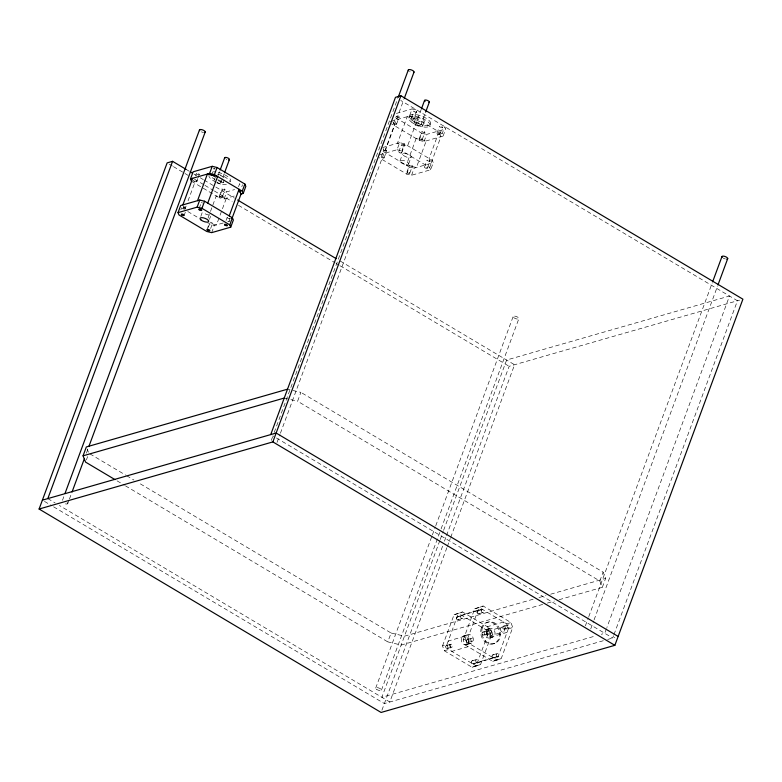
<?xml version="1.0" encoding="UTF-8"?>
<svg xmlns="http://www.w3.org/2000/svg" width="782" height="782" viewBox="0 0 782 782"><rect width="100%" height="100%" fill="white"/><g stroke="black" fill="none" stroke-linecap="round" stroke-linejoin="round"><path stroke-width="0.59" stroke-dasharray="3.91 2.93" d="M62.452 500.382L64.144 495.808M67.79 503.52L69.06 500.089M69.481 498.945L71.592 493.227M86.391 453.218L88.513 447.5M86.401 459.894L87.633 456.571M180.828 209.859L181.571 207.826L183.633 209.058M183.174 209.214L183.926 207.191M195.656 175.491L196.399 173.457M184.757 209.723L186.399 205.285M188.042 200.847L194.61 183.096L193.457 180.202M184.181 215.285L185.305 212.245M196.653 181.561L197.787 178.511M198.159 177.504L199.283 174.454M199.234 208.237L201.482 202.147M211.335 175.52L213.965 168.423A1.525 0.557 20.3 0 1 215.138 168.247M200.808 216.379L202.685 211.306M214.19 180.241L215.832 175.803M218.149 175.412L219.771 171.014M220.915 182.558L222.538 178.169M222.948 177.064L224.17 173.77M208.022 218.139L210.065 212.596M210.475 211.482L216.223 195.95L226.34 198.286L219.361 217.152M209.459 219.361L210.583 216.321M217.073 182.959A4.584 1.681 20.3 0 0 222.841 183.223L224.072 179.899M206.986 229.566L209.244 223.486M219.468 195.842L222.088 188.745M208.286 227.425L209.41 224.385L214.297 225.539L223.271 222.968M234.248 196.018L224.151 198.911L219.263 197.758L221.893 190.661L226.77 191.815L234.62 189.567M210.622 228.54L212.499 223.466M222.342 196.839L224.972 189.733M211.668 232.645L214.297 225.539M224.151 198.911L226.77 191.815M218.95 218.256L216.487 224.913L207.504 222.841M226.047 220.465L227.171 217.425M238.53 186.742L239.654 183.702A1.525 0.557 20.3 0 0 240.797 184.689A1.525 0.557 20.3 0 0 242.459 184.826M228.93 221.462L230.055 218.422M241.785 186.722L242.537 184.699M271.266 440.422L273.798 433.57M274.228 432.426L397.696 98.63M381.196 156.889L383.825 149.792M393.678 123.165L396.298 116.068M277.024 442.417L279.985 434.411M280.406 433.267L403.883 99.47M384.079 157.886L386.709 150.789M396.552 124.162L399.182 117.056M559.071 599.726L602.345 587.302L599.823 581.006L297.6 401.234L300.884 392.359L287.493 389.192M379.055 154.914L397.021 149.753L399.651 142.647L404.47 143.829L432.309 160.388L433.257 162.676L430.628 169.772L411.567 175.246L406.679 174.083L378.85 157.534M408.83 118.023L409.485 116.244M390.404 121.503L409.494 116.029L412.124 108.923L416.943 110.096L414.323 117.202L442.153 133.761L443.111 136.048L424.049 141.522L419.162 140.359L391.323 123.8M398.761 151.845L401.381 144.748M411.234 118.121L413.864 111.024M430.628 169.772L429.68 167.485L401.84 150.926L404.47 143.829M401.635 152.842L404.265 145.745M414.118 119.118L416.738 112.022M399.954 161.014L402.583 153.907M414.089 122.842L415.731 118.405M421.293 109.216L407.647 145.716L397.422 143.292L407.275 116.665L417.5 119.089M420.814 125.159L425.691 111.973M408.605 163.995L411.234 156.899M422.739 125.824L424.382 121.386M406.884 172.167L409.514 165.07M419.367 138.443L421.987 131.347M406.679 174.083L409.309 166.986L381.469 150.427M419.162 140.359L421.781 133.263L393.952 116.704M409.768 173.164L412.397 166.067M422.241 139.44L424.87 132.344M411.567 175.246L414.196 168.14L433.257 162.676M424.049 141.522L426.669 134.416L445.73 128.942L444.782 126.655L442.153 133.761M429.963 125.316L430.618 123.546M424.45 167.133L427.07 160.027M436.923 133.399L439.552 126.303M427.334 168.12L429.953 161.024M439.807 134.396L442.436 127.3M429.68 167.485L432.309 160.388M443.111 136.048L445.73 128.942M542.698 604.418L401.195 645.052L387.804 641.885L391.088 633.009L138.179 482.582M375.702 688.111L431.947 536.071M432.368 534.927L435.33 526.921M435.75 525.778L513.139 316.583M381.469 690.095L440.667 530.059M441.087 528.915L518.896 318.577M439.797 540.655L381.86 697.28L595.366 635.981M440.217 539.512L443.179 531.506M443.599 530.362L506.619 360.023L729.508 296.016L606.871 627.565M381.909 710.232L442.739 545.807M444.43 541.232L446.121 536.657M446.542 535.514L509.131 366.308L739.635 300.122M446.903 547.674L389.807 702.011L59.364 505.455M447.324 546.53L450.285 538.524M450.706 537.381L514.566 364.754L339.378 260.543M442.534 645.883L454.068 614.711L462.514 611.954L490.353 628.513L492.054 633.479L480.549 664.592L472.113 667.3L444.284 650.741L442.534 645.883L446.884 644.632L458.418 613.469L462.514 611.954M463.198 639.95L474.723 608.787L483.178 606.021L511.008 622.58L512.718 627.545L501.203 658.669L492.777 661.367L464.938 644.818L463.198 639.95L467.548 638.708L479.073 607.536L483.178 606.021M472.113 667.3L476.199 665.844L487.704 634.73L486.003 629.764L458.164 613.205M492.777 661.367L496.853 659.91L508.368 628.796L506.658 623.831L478.828 607.272M599.823 581.006L603.108 572.131L300.884 392.359M585.366 625.864L588.328 617.858M588.748 616.715L712.226 282.918M602.345 587.302L605.63 578.426L603.108 572.131M590.703 629.002L593.665 620.996M594.085 619.852L717.563 286.056M606.441 628.708L604.75 633.283L601.231 634.29M613.547 635.727L612.707 638.014L272.81 435.838M613.978 634.583L737.465 300.747L400.716 100.448M396.396 113.439L412.124 108.923M382.75 147.505L399.651 142.647M227.758 221.677L230.035 221.023M454.068 614.711L458.418 613.469M474.723 608.787L479.073 607.536M457.108 616.832L461.448 615.59M477.763 610.908L482.113 609.657M458.096 619.725L462.445 618.474M478.75 613.792L483.1 612.541M533.119 599.237L404.48 636.177L391.088 633.009M538.964 597.565L545.983 595.552M550.655 594.203L605.63 578.426M547.38 603.078L554.389 601.065M486.502 622.54L487.587 622.228M463.648 635.952L467.998 634.701M487.01 629.266L489.728 628.484M486.003 629.764L490.353 628.513M506.658 623.831L511.008 622.58M482.797 632.12L487.137 630.869M503.452 626.187L507.801 624.935M487.675 631.191L501.809 627.125M446.502 645.502L450.852 644.251M467.157 639.568L471.507 638.327M483.784 635.004L488.134 633.752M504.439 629.07L508.789 627.819M487.704 634.73L492.054 633.479M508.368 628.796L512.718 627.545M489.327 636.001L503.461 631.944M447.49 648.386L451.84 647.144M468.144 642.462L472.494 641.211M444.284 650.741L448.624 649.5L476.463 666.059M464.938 644.818L469.288 643.566L497.127 660.125M466.619 644.612L470.969 643.361M489.982 637.926L492.699 637.144M493.765 643.703L494.85 643.4M472.191 660.78L476.541 659.539M492.846 654.847L497.196 653.605M473.178 663.674L477.528 662.422M493.833 657.74L498.183 656.489M476.199 665.844L480.549 664.592M496.853 659.91L501.203 658.669M603.323 640.712L384.373 703.575L52.873 506.394M607.624 639.471L614.877 637.389M421.781 133.263L426.669 134.416M409.309 166.986L414.196 168.14M284.208 398.067L297.6 401.234M409.494 116.029L414.323 117.202M397.021 149.753L401.84 150.926M186.214 169.44L189.361 171.317M194.053 174.103L196.702 175.676M200.241 177.778L203.33 179.625M204.053 180.046L234.473 198.139M169.235 164.142L172.382 166.009M173.438 166.634L183.926 172.871M184.972 173.496L188.12 175.373M194.415 179.117L203.858 184.728M204.904 185.354L213.3 190.349M214.346 190.964L232.186 201.58M238.481 205.324L334.989 262.732M336.035 263.348L339.183 265.225M340.238 265.851L509.131 366.308M191.424 181.199L219.263 197.758M187.758 211.511L198.139 217.679M89.91 453.863L125.589 475.085M126.635 475.71L133.986 480.08M117.056 480.842L124.406 485.211M125.452 485.837L387.804 641.885M47.819 498.593L55.16 502.963M44.486 501.399L51.827 505.768M87.183 449.044L88.444 452.192M392.975 121.845L394.509 125.697L384.656 152.324L383.131 148.472M183.232 205.862L184.376 208.755M467.548 638.708L469.288 643.566M446.884 644.632L448.624 649.5M229.918 218.08A1.525 0.557 20.3 0 1 229.009 218.618A1.525 0.557 20.3 0 1 227.181 217.533A1.525 0.557 20.3 0 1 228.725 217.367M202.45 203.056A1.525 0.557 20.3 0 1 201.512 202.303M210.114 222.225A1.525 0.557 20.3 0 1 212.069 222.86A1.525 0.557 20.3 0 1 212.176 223.691A1.525 0.557 20.3 0 1 210.241 223.202M185.637 208.354A1.525 0.557 20.3 0 1 183.926 207.289A1.525 0.557 20.3 0 1 185.354 207.083A1.525 0.557 20.3 0 1 186.81 208.188M208.882 214.991A4.584 1.681 20.3 0 1 203.105 212.342M214.591 169.156A1.525 0.557 20.3 0 1 213.985 168.355M226.399 184.542A11.192 4.125 20.3 0 1 216.868 182.46M215.988 182.079A11.192 4.125 20.3 0 1 208.931 175.422M217.543 174.171A11.192 4.125 20.3 0 1 229.918 181.532M217.719 179.733A4.584 1.681 20.3 0 1 222.841 183.223M214.424 179.86A4.584 1.681 20.3 0 1 214.933 179.606M218.07 180.622A2.542 0.938 20.3 0 1 220.876 182.675A2.542 0.938 20.3 0 1 217.152 182.118M223.896 182.538A11.192 4.125 20.3 0 1 219.351 181.385M214.18 179.01A11.192 4.125 20.3 0 1 212.118 177.602M213.251 171.825A11.192 4.125 20.3 0 1 215.568 171.932M218.198 172.402A11.192 4.125 20.3 0 1 230.152 181.874M220.485 175.618A4.584 1.681 20.3 0 1 224.063 177.749M226.868 159.587A2.542 0.938 20.3 0 1 226.252 159.342M67.096 502.435A3.05 1.124 20.3 0 1 67.291 503.94A3.05 1.124 20.3 0 1 63.948 503.344M203.584 132.461A3.05 1.124 20.3 0 1 201.375 131.816M410.198 71.866A3.05 1.124 20.3 0 1 409.524 71.514M725.364 258.959A3.05 1.124 20.3 0 1 723.203 258.089M416.122 138.551L406.278 165.178L416.386 167.514L426.239 140.887L416.122 138.551M438.976 131.865L429.123 158.492L431.068 163.301L440.921 136.674L438.976 131.865M465.701 613.85L457.089 617.047L482.005 609.158L465.701 613.85M481.868 661.015L473.286 664.162L498.183 656.333L481.868 661.015M503.628 622.022L487.313 626.705L490.734 637.056L507.039 632.374L503.628 622.022M464.537 636.323L448.223 641.005L451.81 651.386L468.115 646.704L464.537 636.323M427.422 160.564A1.525 0.557 20.3 0 0 429.875 161.151A1.525 0.557 20.3 0 0 428.253 159.86A1.525 0.557 20.3 0 0 427.422 160.564M401.733 145.286A1.525 0.557 20.3 0 0 404.186 145.872A1.525 0.557 20.3 0 0 402.554 144.582A1.525 0.557 20.3 0 0 401.733 145.286M409.856 165.608A1.525 0.557 20.3 0 0 412.319 166.195A1.525 0.557 20.3 0 0 410.687 164.904A1.525 0.557 20.3 0 0 409.856 165.608M424.792 167.671A1.525 0.557 20.3 0 0 427.255 168.247A1.525 0.557 20.3 0 0 425.623 166.957A1.525 0.557 20.3 0 0 424.792 167.671M399.103 152.392A1.525 0.557 20.3 0 0 401.567 152.969A1.525 0.557 20.3 0 0 399.934 151.679A1.525 0.557 20.3 0 0 399.103 152.392M384.167 150.33A1.525 0.557 20.3 0 0 386.631 150.916A1.525 0.557 20.3 0 0 384.998 149.616A1.525 0.557 20.3 0 0 384.167 150.33M403.62 155.53A4.584 1.681 20.3 0 0 411 157.28A4.584 1.681 20.3 0 0 406.102 153.399A4.584 1.681 20.3 0 0 403.62 155.53M381.548 157.426A1.525 0.557 20.3 0 0 384.001 158.013A1.525 0.557 20.3 0 0 382.369 156.723A1.525 0.557 20.3 0 0 381.548 157.426M407.236 172.714A1.525 0.557 20.3 0 0 409.69 173.291A1.525 0.557 20.3 0 0 408.057 172.001A1.525 0.557 20.3 0 0 407.236 172.714M400.99 162.627A4.584 1.681 20.3 0 0 408.37 164.376A4.584 1.681 20.3 0 0 403.483 160.496A4.584 1.681 20.3 0 0 400.99 162.627M439.895 126.84A1.525 0.557 20.3 0 0 442.358 127.427A1.525 0.557 20.3 0 0 440.725 126.137A1.525 0.557 20.3 0 0 439.895 126.84M414.206 111.562A1.525 0.557 20.3 0 0 416.669 112.149A1.525 0.557 20.3 0 0 415.037 110.849A1.525 0.557 20.3 0 0 414.206 111.562M422.339 131.884A1.525 0.557 20.3 0 0 424.792 132.471A1.525 0.557 20.3 0 0 423.16 131.171A1.525 0.557 20.3 0 0 422.339 131.884M437.265 133.947A1.525 0.557 20.3 0 0 439.728 134.524A1.525 0.557 20.3 0 0 438.096 133.233A1.525 0.557 20.3 0 0 437.265 133.947M411.576 118.659A1.525 0.557 20.3 0 0 414.04 119.245A1.525 0.557 20.3 0 0 412.407 117.955A1.525 0.557 20.3 0 0 411.576 118.659M396.64 116.606A1.525 0.557 20.3 0 0 399.103 117.183A1.525 0.557 20.3 0 0 397.471 115.892A1.525 0.557 20.3 0 0 396.64 116.606M411.361 121.982A11.192 4.125 20.3 0 0 429.396 126.254A11.192 4.125 20.3 0 0 417.441 116.782A11.192 4.125 20.3 0 0 411.361 121.982M394.02 123.703A1.525 0.557 20.3 0 0 396.474 124.289A1.525 0.557 20.3 0 0 394.851 122.999A1.525 0.557 20.3 0 0 394.02 123.703M419.709 138.981A1.525 0.557 20.3 0 0 422.163 139.567A1.525 0.557 20.3 0 0 420.54 138.277A1.525 0.557 20.3 0 0 419.709 138.981M415.125 124.465A4.584 1.681 20.3 0 0 422.505 126.205A4.584 1.681 20.3 0 0 417.617 122.334A4.584 1.681 20.3 0 0 415.125 124.465M416.581 124.406A2.542 0.938 20.3 0 0 420.687 125.374A2.542 0.938 20.3 0 0 417.969 123.224A2.542 0.938 20.3 0 0 416.581 124.406M412.016 120.213A11.192 4.125 20.3 0 0 430.051 124.475A11.192 4.125 20.3 0 0 418.096 115.003A11.192 4.125 20.3 0 0 412.016 120.213M416.767 120.027A4.584 1.681 20.3 0 0 424.147 121.767A4.584 1.681 20.3 0 0 419.25 117.896A4.584 1.681 20.3 0 0 416.767 120.027M222.44 189.283A1.525 0.557 20.3 0 0 224.893 189.86A1.525 0.557 20.3 0 0 223.261 188.57A1.525 0.557 20.3 0 0 222.44 189.283M196.751 174.005A1.525 0.557 20.3 0 0 199.205 174.582A1.525 0.557 20.3 0 0 197.572 173.291A1.525 0.557 20.3 0 0 196.751 174.005M194.122 181.101A1.525 0.557 20.3 0 0 196.575 181.688A1.525 0.557 20.3 0 0 194.953 180.388A1.525 0.557 20.3 0 0 194.122 181.101M219.81 196.38A1.525 0.557 20.3 0 0 222.274 196.966A1.525 0.557 20.3 0 0 220.641 195.676A1.525 0.557 20.3 0 0 219.81 196.38M475.837 660.272A1.525 1.271 74 0 0 477.206 662.481A1.525 1.271 74 0 0 478.056 660.184A1.525 1.271 74 0 0 475.837 660.272M450.149 644.984A1.525 1.271 74 0 0 451.517 647.203A1.525 1.271 74 0 0 452.367 644.896A1.525 1.271 74 0 0 450.149 644.984M486.443 631.602A1.525 1.271 74 0 0 487.812 633.821A1.525 1.271 74 0 0 488.662 631.514A1.525 1.271 74 0 0 486.443 631.602M471.487 661.513A1.525 1.271 74 0 0 472.856 663.732A1.525 1.271 74 0 0 473.706 661.425A1.525 1.271 74 0 0 471.487 661.513M445.799 646.235A1.525 1.271 74 0 0 447.167 648.454A1.525 1.271 74 0 0 448.018 646.147A1.525 1.271 74 0 0 445.799 646.235M460.754 616.324A1.525 1.271 74 0 0 462.123 618.542A1.525 1.271 74 0 0 462.973 616.236A1.525 1.271 74 0 0 460.754 616.324M465.906 636.9A4.584 3.812 74 0 0 469.992 643.557A4.584 3.812 74 0 0 472.553 636.636A4.584 3.812 74 0 0 465.906 636.9M456.405 617.565A1.525 1.271 74 0 0 457.773 619.784A1.525 1.271 74 0 0 458.623 617.477A1.525 1.271 74 0 0 456.405 617.565M482.093 632.853A1.525 1.271 74 0 0 483.462 635.062A1.525 1.271 74 0 0 484.312 632.765A1.525 1.271 74 0 0 482.093 632.853M461.556 638.151A4.584 3.812 74 0 0 465.642 644.808A4.584 3.812 74 0 0 468.203 637.887A4.584 3.812 74 0 0 461.556 638.151M496.502 654.338A1.525 1.271 74 0 0 497.86 656.557A1.525 1.271 74 0 0 498.711 654.251A1.525 1.271 74 0 0 496.502 654.338M470.813 639.06A1.525 1.271 74 0 0 472.172 641.269A1.525 1.271 74 0 0 473.022 638.972A1.525 1.271 74 0 0 470.813 639.06M507.107 625.668A1.525 1.271 74 0 0 508.466 627.887A1.525 1.271 74 0 0 509.317 625.58A1.525 1.271 74 0 0 507.107 625.668M492.152 655.59A1.525 1.271 74 0 0 493.51 657.799A1.525 1.271 74 0 0 494.361 655.492A1.525 1.271 74 0 0 492.152 655.59M466.463 640.302A1.525 1.271 74 0 0 467.822 642.521A1.525 1.271 74 0 0 468.672 640.214A1.525 1.271 74 0 0 466.463 640.302M481.409 610.39A1.525 1.271 74 0 0 482.777 612.609A1.525 1.271 74 0 0 483.628 610.302A1.525 1.271 74 0 0 481.409 610.39M481.38 627.917A11.192 9.306 74 0 0 491.379 644.182A11.192 9.306 74 0 0 497.635 627.272A11.192 9.306 74 0 0 481.38 627.917M477.069 611.641A1.525 1.271 74 0 0 478.428 613.85A1.525 1.271 74 0 0 479.278 611.553A1.525 1.271 74 0 0 477.069 611.641M502.758 626.92A1.525 1.271 74 0 0 504.116 629.139A1.525 1.271 74 0 0 504.967 626.832A1.525 1.271 74 0 0 502.758 626.92M484.918 631.465A4.584 3.812 74 0 0 489.004 638.112A4.584 3.812 74 0 0 491.565 631.201A4.584 3.812 74 0 0 484.918 631.465M486.512 632.413A2.542 2.111 74 0 0 488.779 636.108A2.542 2.111 74 0 0 490.206 632.267A2.542 2.111 74 0 0 486.512 632.413M482.465 627.604A11.192 9.306 74 0 0 492.465 643.869A11.192 9.306 74 0 0 498.721 626.959A11.192 9.306 74 0 0 482.465 627.604M487.636 630.683A4.584 3.812 74 0 0 491.731 637.34A4.584 3.812 74 0 0 494.283 630.419A4.584 3.812 74 0 0 487.636 630.683M500.646 628.357A2.542 2.111 74 0 0 502.914 632.052A2.542 2.111 74 0 0 504.341 628.2A2.542 2.111 74 0 0 500.646 628.357M376.396 689.186A3.05 1.124 20.3 0 0 381.313 690.35A3.05 1.124 20.3 0 0 378.048 687.769A3.05 1.124 20.3 0 0 376.396 689.186M513.823 317.668A3.05 1.124 20.3 0 0 518.74 318.831A3.05 1.124 20.3 0 0 515.485 316.251A3.05 1.124 20.3 0 0 513.823 317.668"/><path stroke-width="1.17" d="M270.719 434.587L395.467 97.33L400.912 95.766L742.9 299.183L614.857 645.326L381.088 712.451L39.1 509.033L167.143 162.891L172.578 161.327L186.214 169.44M47.819 498.593L172.578 161.327M64.984 493.53L199.459 130.007M114.964 479.591L85.58 462.113L83.058 455.828L86.343 446.952L287.493 389.192M72.012 492.083L84.28 458.936M88.933 446.356L205.216 131.992M178.032 212.636L180.662 205.529L199.752 200.045L204.571 201.228L232.41 217.787L233.359 220.065L230.729 227.171L211.668 232.645L206.79 231.482L178.951 214.933L178.032 212.636L197.123 207.152L201.942 208.325L229.781 224.884L230.729 227.171M191.424 181.199L190.505 178.902L193.134 171.805L212.225 166.322L217.044 167.495L244.883 184.053L245.831 186.341L243.212 193.447L240.964 194.083M182.851 204.904L192.695 178.276M197.523 200.691L207.377 174.063L217.601 176.488L207.748 203.115M197.123 207.152L199.752 200.045M190.505 178.902L209.596 173.428L212.225 166.322M201.942 208.325L204.571 201.228M243.212 193.447L242.254 191.16L214.424 174.601L217.044 167.495M220.182 169.919L224.649 157.827M224.571 172.675L229.449 159.489M229.224 215.891L239.077 189.264L241.022 194.073L231.99 218.481M229.781 224.884L232.41 217.787M242.254 191.16L244.883 184.053M398.126 97.486L408.272 70.048M39.1 509.033L272.869 441.908L400.912 95.766M404.304 98.327L414.03 72.032M421.703 108.121L424.548 100.428M425.691 111.973L429.347 102.09M712.646 281.774L721.952 256.633M717.984 284.912L727.71 258.617M83.058 455.828L284.208 398.067M42.384 500.157L276.154 433.033L618.142 636.45M209.596 173.428L214.424 174.601M190.407 171.932L192.509 173.184M237.62 200.016L336.231 258.676M272.869 441.908L614.857 645.326M425.125 101.328A2.542 0.938 20.3 0 1 425.232 100.028A2.542 0.938 20.3 0 1 428.477 100.976A2.542 0.938 20.3 0 1 428.937 102.442M211.335 175.52A1.525 0.557 20.3 0 1 212.694 175.403A1.525 0.557 20.3 0 1 214.2 176.351M239.771 191.453A1.525 0.557 20.3 0 1 239.654 192.01M238.94 190.886A1.525 0.557 20.3 0 1 239.566 191.258M224.884 158.404A2.542 0.938 20.3 0 1 225.822 157.417A2.542 0.938 20.3 0 1 229.009 158.697A2.542 0.938 20.3 0 1 228.618 159.899M199.733 130.692A3.05 1.124 20.3 0 1 202.558 129.88A3.05 1.124 20.3 0 1 204.728 132.422M408.546 70.742A3.05 1.124 20.3 0 1 411.371 69.93A3.05 1.124 20.3 0 1 413.541 72.462M722.226 257.317A3.05 1.124 20.3 0 1 723.36 256.134A3.05 1.124 20.3 0 1 727.182 257.669A3.05 1.124 20.3 0 1 726.713 259.116M224.893 225.069A1.525 0.557 20.3 0 0 227.357 225.646A1.525 0.557 20.3 0 0 225.724 224.356A1.525 0.557 20.3 0 0 224.893 225.069M199.205 209.791A1.525 0.557 20.3 0 0 201.668 210.368A1.525 0.557 20.3 0 0 200.036 209.077A1.525 0.557 20.3 0 0 199.205 209.791M181.649 214.825A1.525 0.557 20.3 0 0 184.102 215.412A1.525 0.557 20.3 0 0 182.47 214.121A1.525 0.557 20.3 0 0 181.649 214.825M207.338 230.113A1.525 0.557 20.3 0 0 209.791 230.69A1.525 0.557 20.3 0 0 208.159 229.4A1.525 0.557 20.3 0 0 207.338 230.113M201.091 220.025A4.584 1.681 20.3 0 0 208.471 221.775A4.584 1.681 20.3 0 0 203.584 217.895A4.584 1.681 20.3 0 0 201.091 220.025"/></g></svg>
